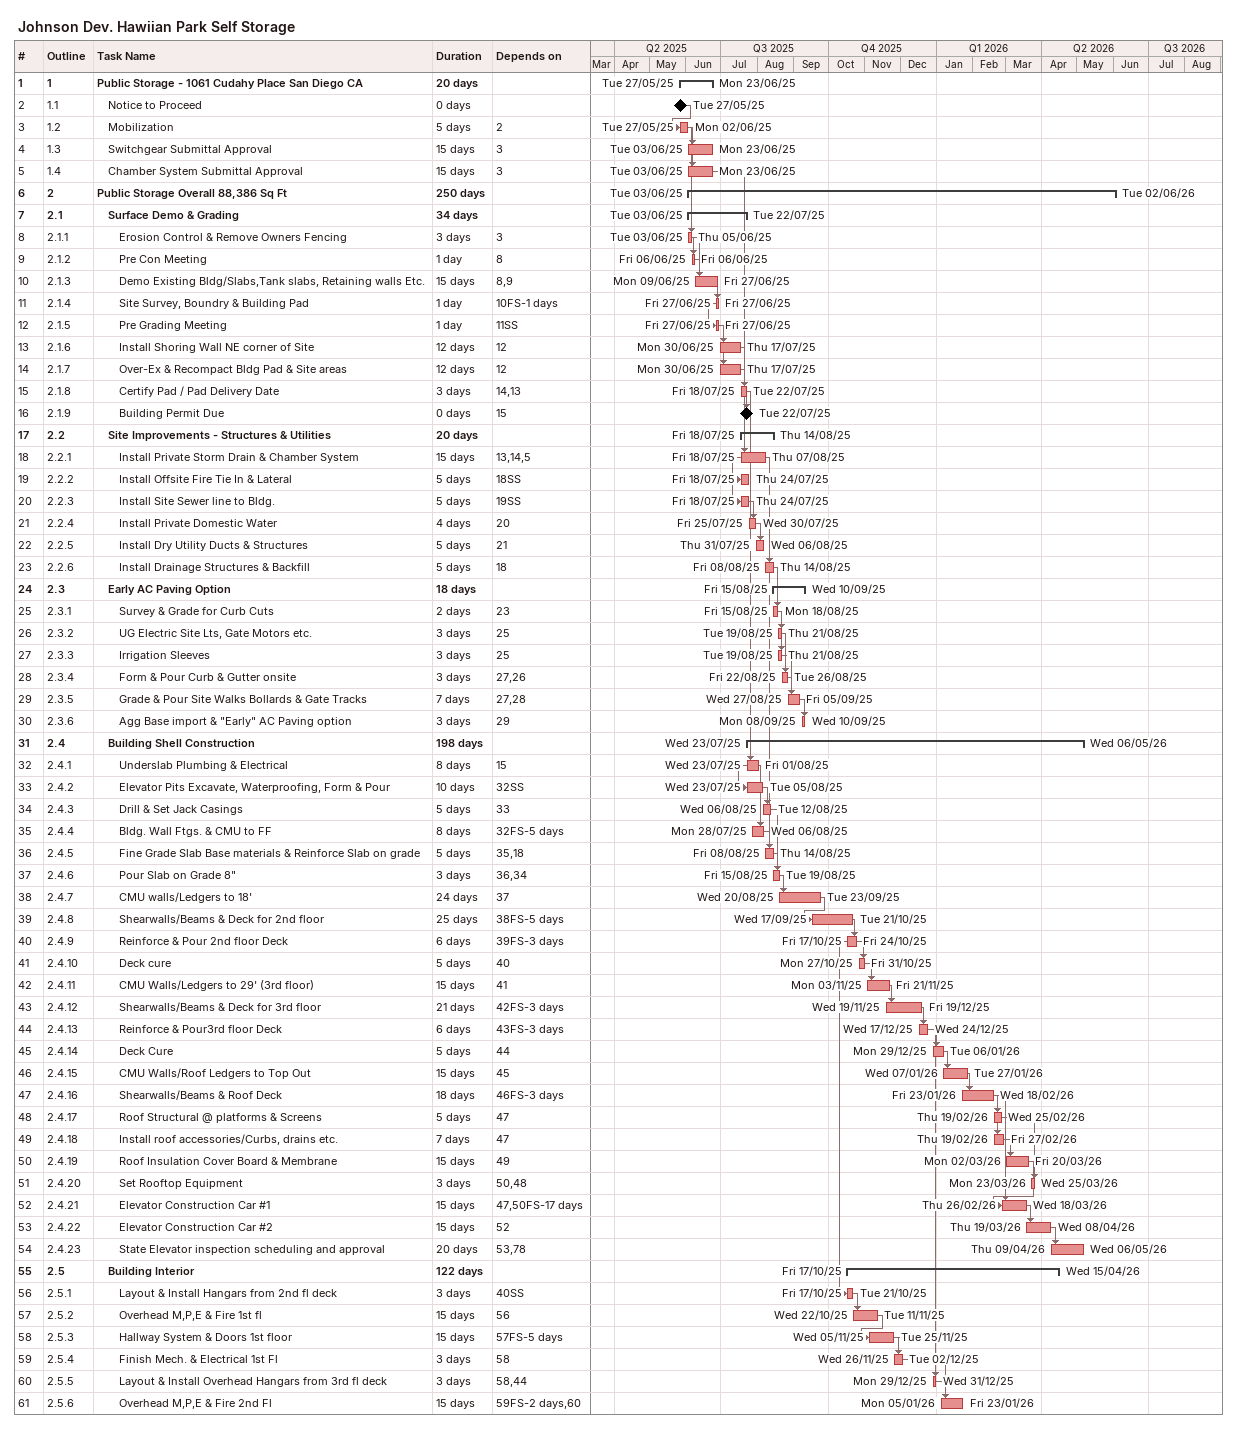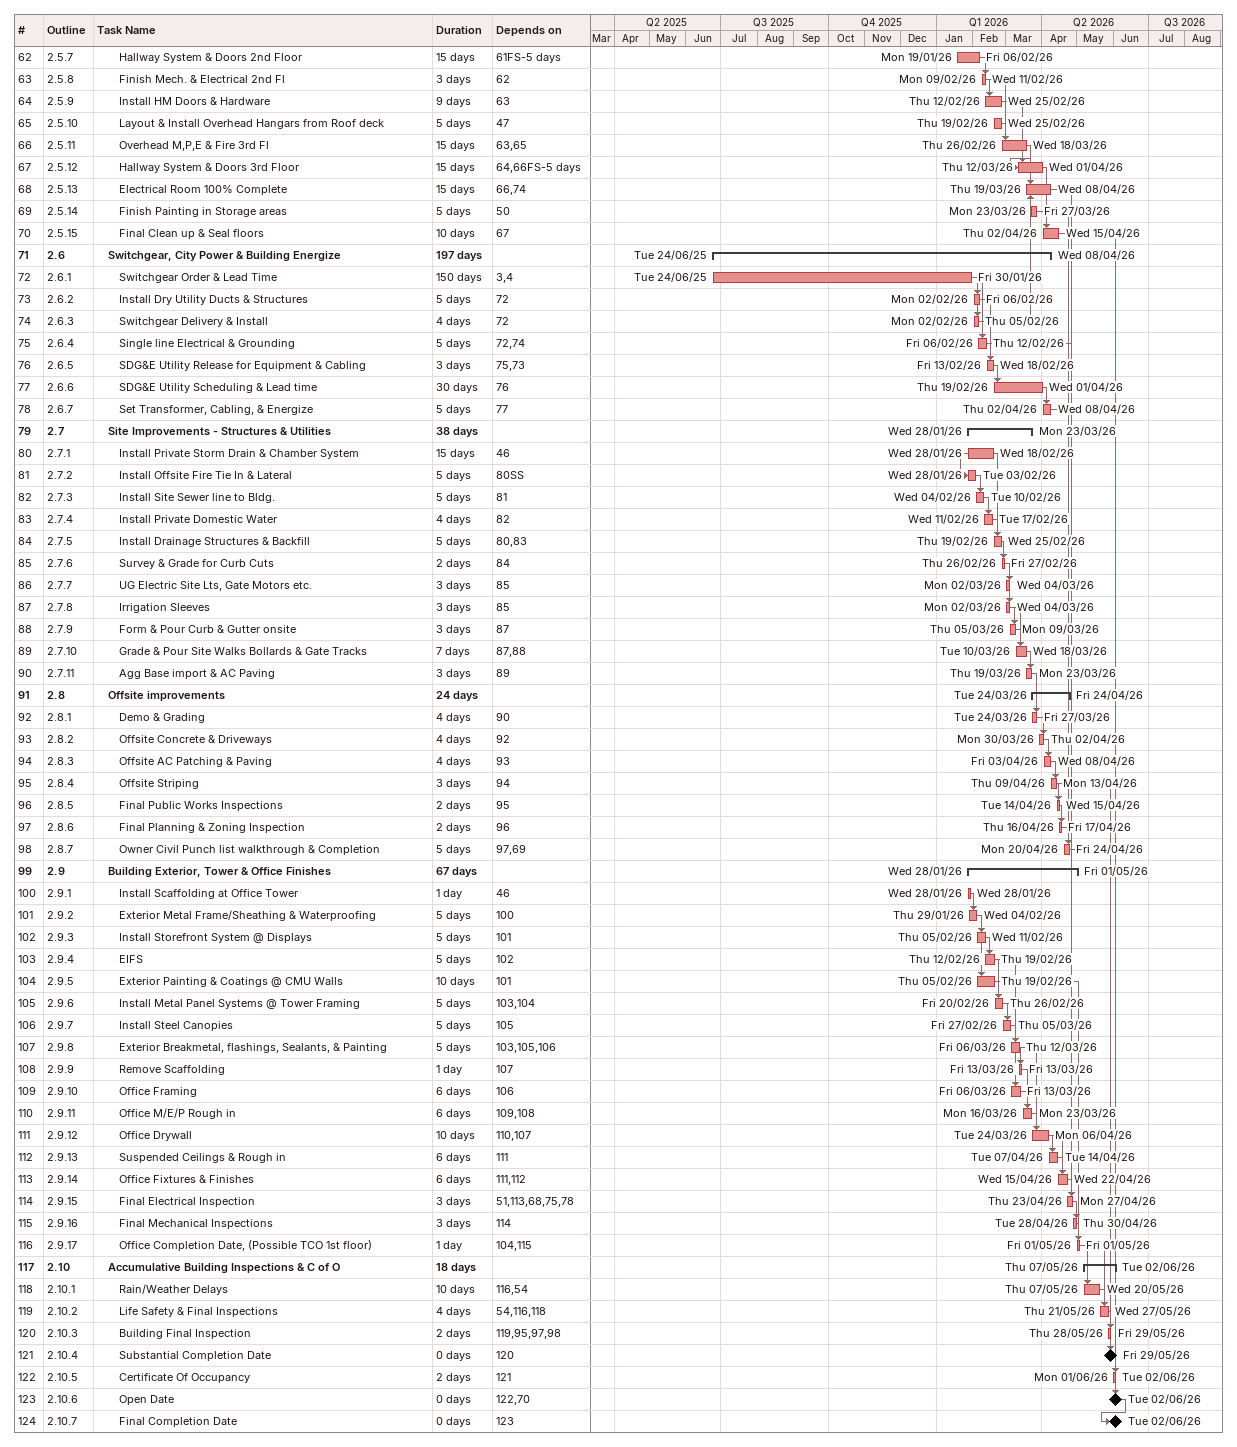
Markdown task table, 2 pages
Johnson Dev. Hawiian Park Self Storage

| ID | WBS | Task | Duration | Start | Finish | Predecessors |
|---|---|---|---|---|---|---|
| 1 | 1 | **Public Storage - 1061 Cudahy Place San Diego CA** | 20d | 2025-05-27 | 2025-06-23 |  |
| 2 | 1.1 | Notice to Proceed | 0d | 2025-05-27 | 2025-05-27 |  |
| 3 | 1.2 | Mobilization | 5d | 2025-05-27 | 2025-06-02 | 2 |
| 4 | 1.3 | Switchgear Submittal Approval | 15d | 2025-06-03 | 2025-06-23 | 3 |
| 5 | 1.4 | Chamber System Submittal Approval | 15d | 2025-06-03 | 2025-06-23 | 3 |
| 6 | 2 | **Public Storage Overall 88,386 Sq Ft** | 250d | 2025-06-03 | 2026-06-02 |  |
| 7 | 2.1 | **Surface Demo & Grading** | 34d | 2025-06-03 | 2025-07-22 |  |
| 8 | 2.1.1 | Erosion Control & Remove Owners Fencing | 3d | 2025-06-03 | 2025-06-05 | 3 |
| 9 | 2.1.2 | Pre Con Meeting | 1d | 2025-06-06 | 2025-06-06 | 8 |
| 10 | 2.1.3 | Demo Existing Bldg/Slabs,Tank slabs, Retaining walls Etc. | 15d | 2025-06-09 | 2025-06-27 | 8, 9 |
| 11 | 2.1.4 | Site Survey, Boundry & Building Pad | 1d | 2025-06-27 | 2025-06-27 | 10FS-1d |
| 12 | 2.1.5 | Pre Grading Meeting | 1d | 2025-06-27 | 2025-06-27 | 11SS |
| 13 | 2.1.6 | Install Shoring Wall NE corner of Site | 12d | 2025-06-30 | 2025-07-17 | 12 |
| 14 | 2.1.7 | Over-Ex & Recompact Bldg Pad & Site areas | 12d | 2025-06-30 | 2025-07-17 | 12 |
| 15 | 2.1.8 | Certify Pad / Pad Delivery Date | 3d | 2025-07-18 | 2025-07-22 | 14, 13 |
| 16 | 2.1.9 | Building Permit Due | 0d | 2025-07-22 | 2025-07-22 | 15 |
| 17 | 2.2 | **Site Improvements - Structures & Utilities** | 20d | 2025-07-18 | 2025-08-14 |  |
| 18 | 2.2.1 | Install Private Storm Drain & Chamber System | 15d | 2025-07-18 | 2025-08-07 | 13, 14, 5 |
| 19 | 2.2.2 | Install Offsite Fire Tie In & Lateral | 5d | 2025-07-18 | 2025-07-24 | 18SS |
| 20 | 2.2.3 | Install Site Sewer line to Bldg. | 5d | 2025-07-18 | 2025-07-24 | 19SS |
| 21 | 2.2.4 | Install Private Domestic Water | 4d | 2025-07-25 | 2025-07-30 | 20 |
| 22 | 2.2.5 | Install Dry Utility Ducts & Structures | 5d | 2025-07-31 | 2025-08-06 | 21 |
| 23 | 2.2.6 | Install Drainage Structures & Backfill | 5d | 2025-08-08 | 2025-08-14 | 18 |
| 24 | 2.3 | **Early AC Paving Option** | 18d | 2025-08-15 | 2025-09-10 |  |
| 25 | 2.3.1 | Survey & Grade for Curb Cuts | 2d | 2025-08-15 | 2025-08-18 | 23 |
| 26 | 2.3.2 | UG Electric Site Lts, Gate Motors etc. | 3d | 2025-08-19 | 2025-08-21 | 25 |
| 27 | 2.3.3 | Irrigation Sleeves | 3d | 2025-08-19 | 2025-08-21 | 25 |
| 28 | 2.3.4 | Form & Pour Curb & Gutter onsite | 3d | 2025-08-22 | 2025-08-26 | 27, 26 |
| 29 | 2.3.5 | Grade & Pour Site Walks Bollards & Gate Tracks | 7d | 2025-08-27 | 2025-09-05 | 27, 28 |
| 30 | 2.3.6 | Agg Base import & "Early" AC Paving option | 3d | 2025-09-08 | 2025-09-10 | 29 |
| 31 | 2.4 | **Building Shell Construction** | 198d | 2025-07-23 | 2026-05-06 |  |
| 32 | 2.4.1 | Underslab Plumbing & Electrical | 8d | 2025-07-23 | 2025-08-01 | 15 |
| 33 | 2.4.2 | Elevator Pits Excavate, Waterproofing, Form & Pour | 10d | 2025-07-23 | 2025-08-05 | 32SS |
| 34 | 2.4.3 | Drill & Set Jack Casings | 5d | 2025-08-06 | 2025-08-12 | 33 |
| 35 | 2.4.4 | Bldg. Wall Ftgs. & CMU to FF | 8d | 2025-07-28 | 2025-08-06 | 32FS-5d |
| 36 | 2.4.5 | Fine Grade Slab Base materials & Reinforce Slab on grade | 5d | 2025-08-08 | 2025-08-14 | 35, 18 |
| 37 | 2.4.6 | Pour Slab on Grade 8" | 3d | 2025-08-15 | 2025-08-19 | 36, 34 |
| 38 | 2.4.7 | CMU walls/Ledgers to 18' | 24d | 2025-08-20 | 2025-09-23 | 37 |
| 39 | 2.4.8 | Shearwalls/Beams & Deck for 2nd floor | 25d | 2025-09-17 | 2025-10-21 | 38FS-5d |
| 40 | 2.4.9 | Reinforce & Pour 2nd floor Deck | 6d | 2025-10-17 | 2025-10-24 | 39FS-3d |
| 41 | 2.4.10 | Deck cure | 5d | 2025-10-27 | 2025-10-31 | 40 |
| 42 | 2.4.11 | CMU Walls/Ledgers to 29' (3rd floor) | 15d | 2025-11-03 | 2025-11-21 | 41 |
| 43 | 2.4.12 | Shearwalls/Beams & Deck for 3rd floor | 21d | 2025-11-19 | 2025-12-19 | 42FS-3d |
| 44 | 2.4.13 | Reinforce & Pour3rd floor Deck | 6d | 2025-12-17 | 2025-12-24 | 43FS-3d |
| 45 | 2.4.14 | Deck Cure | 5d | 2025-12-29 | 2026-01-06 | 44 |
| 46 | 2.4.15 | CMU Walls/Roof Ledgers to Top Out | 15d | 2026-01-07 | 2026-01-27 | 45 |
| 47 | 2.4.16 | Shearwalls/Beams & Roof Deck | 18d | 2026-01-23 | 2026-02-18 | 46FS-3d |
| 48 | 2.4.17 | Roof Structural @ platforms & Screens | 5d | 2026-02-19 | 2026-02-25 | 47 |
| 49 | 2.4.18 | Install roof accessories/Curbs, drains etc. | 7d | 2026-02-19 | 2026-02-27 | 47 |
| 50 | 2.4.19 | Roof Insulation Cover Board & Membrane | 15d | 2026-03-02 | 2026-03-20 | 49 |
| 51 | 2.4.20 | Set Rooftop Equipment | 3d | 2026-03-23 | 2026-03-25 | 50, 48 |
| 52 | 2.4.21 | Elevator Construction Car #1 | 15d | 2026-02-26 | 2026-03-18 | 47, 50FS-17d |
| 53 | 2.4.22 | Elevator Construction Car #2 | 15d | 2026-03-19 | 2026-04-08 | 52 |
| 54 | 2.4.23 | State Elevator inspection scheduling and approval | 20d | 2026-04-09 | 2026-05-06 | 53, 78 |
| 55 | 2.5 | **Building Interior** | 122d | 2025-10-17 | 2026-04-15 |  |
| 56 | 2.5.1 | Layout & Install Hangars from 2nd fl deck | 3d | 2025-10-17 | 2025-10-21 | 40SS |
| 57 | 2.5.2 | Overhead M,P,E & Fire 1st fl | 15d | 2025-10-22 | 2025-11-11 | 56 |
| 58 | 2.5.3 | Hallway System & Doors 1st floor | 15d | 2025-11-05 | 2025-11-25 | 57FS-5d |
| 59 | 2.5.4 | Finish Mech. & Electrical 1st Fl | 3d | 2025-11-26 | 2025-12-02 | 58 |
| 60 | 2.5.5 | Layout & Install Overhead Hangars from 3rd fl deck | 3d | 2025-12-29 | 2025-12-31 | 58, 44 |
| 61 | 2.5.6 | Overhead M,P,E & Fire 2nd Fl | 15d | 2026-01-05 | 2026-01-23 | 59FS-2d, 60 |
| 62 | 2.5.7 | Hallway System & Doors 2nd Floor | 15d | 2026-01-19 | 2026-02-06 | 61FS-5d |
| 63 | 2.5.8 | Finish Mech. & Electrical 2nd Fl | 3d | 2026-02-09 | 2026-02-11 | 62 |
| 64 | 2.5.9 | Install HM Doors & Hardware | 9d | 2026-02-12 | 2026-02-25 | 63 |
| 65 | 2.5.10 | Layout & Install Overhead Hangars from Roof deck | 5d | 2026-02-19 | 2026-02-25 | 47 |
| 66 | 2.5.11 | Overhead M,P,E & Fire 3rd Fl | 15d | 2026-02-26 | 2026-03-18 | 63, 65 |
| 67 | 2.5.12 | Hallway System & Doors 3rd Floor | 15d | 2026-03-12 | 2026-04-01 | 64, 66FS-5d |
| 68 | 2.5.13 | Electrical Room 100% Complete | 15d | 2026-03-19 | 2026-04-08 | 66, 74 |
| 69 | 2.5.14 | Finish Painting in Storage areas | 5d | 2026-03-23 | 2026-03-27 | 50 |
| 70 | 2.5.15 | Final Clean up & Seal floors | 10d | 2026-04-02 | 2026-04-15 | 67 |
| 71 | 2.6 | **Switchgear, City Power & Building Energize** | 197d | 2025-06-24 | 2026-04-08 |  |
| 72 | 2.6.1 | Switchgear Order & Lead Time | 150d | 2025-06-24 | 2026-01-30 | 3, 4 |
| 73 | 2.6.2 | Install Dry Utility Ducts & Structures | 5d | 2026-02-02 | 2026-02-06 | 72 |
| 74 | 2.6.3 | Switchgear Delivery & Install | 4d | 2026-02-02 | 2026-02-05 | 72 |
| 75 | 2.6.4 | Single line Electrical & Grounding | 5d | 2026-02-06 | 2026-02-12 | 72, 74 |
| 76 | 2.6.5 | SDG&E Utility Release for Equipment & Cabling | 3d | 2026-02-13 | 2026-02-18 | 75, 73 |
| 77 | 2.6.6 | SDG&E Utility Scheduling & Lead time | 30d | 2026-02-19 | 2026-04-01 | 76 |
| 78 | 2.6.7 | Set Transformer, Cabling, & Energize | 5d | 2026-04-02 | 2026-04-08 | 77 |
| 79 | 2.7 | **Site Improvements - Structures & Utilities** | 38d | 2026-01-28 | 2026-03-23 |  |
| 80 | 2.7.1 | Install Private Storm Drain & Chamber System | 15d | 2026-01-28 | 2026-02-18 | 46 |
| 81 | 2.7.2 | Install Offsite Fire Tie In & Lateral | 5d | 2026-01-28 | 2026-02-03 | 80SS |
| 82 | 2.7.3 | Install Site Sewer line to Bldg. | 5d | 2026-02-04 | 2026-02-10 | 81 |
| 83 | 2.7.4 | Install Private Domestic Water | 4d | 2026-02-11 | 2026-02-17 | 82 |
| 84 | 2.7.5 | Install Drainage Structures & Backfill | 5d | 2026-02-19 | 2026-02-25 | 80, 83 |
| 85 | 2.7.6 | Survey & Grade for Curb Cuts | 2d | 2026-02-26 | 2026-02-27 | 84 |
| 86 | 2.7.7 | UG Electric Site Lts, Gate Motors etc. | 3d | 2026-03-02 | 2026-03-04 | 85 |
| 87 | 2.7.8 | Irrigation Sleeves | 3d | 2026-03-02 | 2026-03-04 | 85 |
| 88 | 2.7.9 | Form & Pour Curb & Gutter onsite | 3d | 2026-03-05 | 2026-03-09 | 87 |
| 89 | 2.7.10 | Grade & Pour Site Walks Bollards & Gate Tracks | 7d | 2026-03-10 | 2026-03-18 | 87, 88 |
| 90 | 2.7.11 | Agg Base import & AC Paving | 3d | 2026-03-19 | 2026-03-23 | 89 |
| 91 | 2.8 | **Offsite improvements** | 24d | 2026-03-24 | 2026-04-24 |  |
| 92 | 2.8.1 | Demo & Grading | 4d | 2026-03-24 | 2026-03-27 | 90 |
| 93 | 2.8.2 | Offsite Concrete & Driveways | 4d | 2026-03-30 | 2026-04-02 | 92 |
| 94 | 2.8.3 | Offsite AC Patching & Paving | 4d | 2026-04-03 | 2026-04-08 | 93 |
| 95 | 2.8.4 | Offsite Striping | 3d | 2026-04-09 | 2026-04-13 | 94 |
| 96 | 2.8.5 | Final Public Works Inspections | 2d | 2026-04-14 | 2026-04-15 | 95 |
| 97 | 2.8.6 | Final Planning & Zoning Inspection | 2d | 2026-04-16 | 2026-04-17 | 96 |
| 98 | 2.8.7 | Owner Civil Punch list walkthrough & Completion | 5d | 2026-04-20 | 2026-04-24 | 97, 69 |
| 99 | 2.9 | **Building Exterior, Tower & Office Finishes** | 67d | 2026-01-28 | 2026-05-01 |  |
| 100 | 2.9.1 | Install Scaffolding at Office Tower | 1d | 2026-01-28 | 2026-01-28 | 46 |
| 101 | 2.9.2 | Exterior Metal Frame/Sheathing & Waterproofing | 5d | 2026-01-29 | 2026-02-04 | 100 |
| 102 | 2.9.3 | Install Storefront System @ Displays | 5d | 2026-02-05 | 2026-02-11 | 101 |
| 103 | 2.9.4 | EIFS | 5d | 2026-02-12 | 2026-02-19 | 102 |
| 104 | 2.9.5 | Exterior Painting & Coatings @ CMU Walls | 10d | 2026-02-05 | 2026-02-19 | 101 |
| 105 | 2.9.6 | Install Metal Panel Systems @ Tower Framing | 5d | 2026-02-20 | 2026-02-26 | 103, 104 |
| 106 | 2.9.7 | Install Steel Canopies | 5d | 2026-02-27 | 2026-03-05 | 105 |
| 107 | 2.9.8 | Exterior Breakmetal, flashings, Sealants, & Painting | 5d | 2026-03-06 | 2026-03-12 | 103, 105, 106 |
| 108 | 2.9.9 | Remove Scaffolding | 1d | 2026-03-13 | 2026-03-13 | 107 |
| 109 | 2.9.10 | Office Framing | 6d | 2026-03-06 | 2026-03-13 | 106 |
| 110 | 2.9.11 | Office M/E/P Rough in | 6d | 2026-03-16 | 2026-03-23 | 109, 108 |
| 111 | 2.9.12 | Office Drywall | 10d | 2026-03-24 | 2026-04-06 | 110, 107 |
| 112 | 2.9.13 | Suspended Ceilings & Rough in | 6d | 2026-04-07 | 2026-04-14 | 111 |
| 113 | 2.9.14 | Office Fixtures & Finishes | 6d | 2026-04-15 | 2026-04-22 | 111, 112 |
| 114 | 2.9.15 | Final Electrical Inspection | 3d | 2026-04-23 | 2026-04-27 | 51, 113, 68, 75, 78 |
| 115 | 2.9.16 | Final Mechanical Inspections | 3d | 2026-04-28 | 2026-04-30 | 114 |
| 116 | 2.9.17 | Office Completion Date, (Possible TCO 1st floor) | 1d | 2026-05-01 | 2026-05-01 | 104, 115 |
| 117 | 2.10 | **Accumulative Building Inspections & C of O** | 18d | 2026-05-07 | 2026-06-02 |  |
| 118 | 2.10.1 | Rain/Weather Delays | 10d | 2026-05-07 | 2026-05-20 | 116, 54 |
| 119 | 2.10.2 | Life Safety & Final Inspections | 4d | 2026-05-21 | 2026-05-27 | 54, 116, 118 |
| 120 | 2.10.3 | Building Final Inspection | 2d | 2026-05-28 | 2026-05-29 | 119, 95, 97, 98 |
| 121 | 2.10.4 | Substantial Completion Date | 0d | 2026-05-29 | 2026-05-29 | 120 |
| 122 | 2.10.5 | Certificate Of Occupancy | 2d | 2026-06-01 | 2026-06-02 | 121 |
| 123 | 2.10.6 | Open Date | 0d | 2026-06-02 | 2026-06-02 | 122, 70 |
| 124 | 2.10.7 | Final Completion Date | 0d | 2026-06-02 | 2026-06-02 | 123 |
